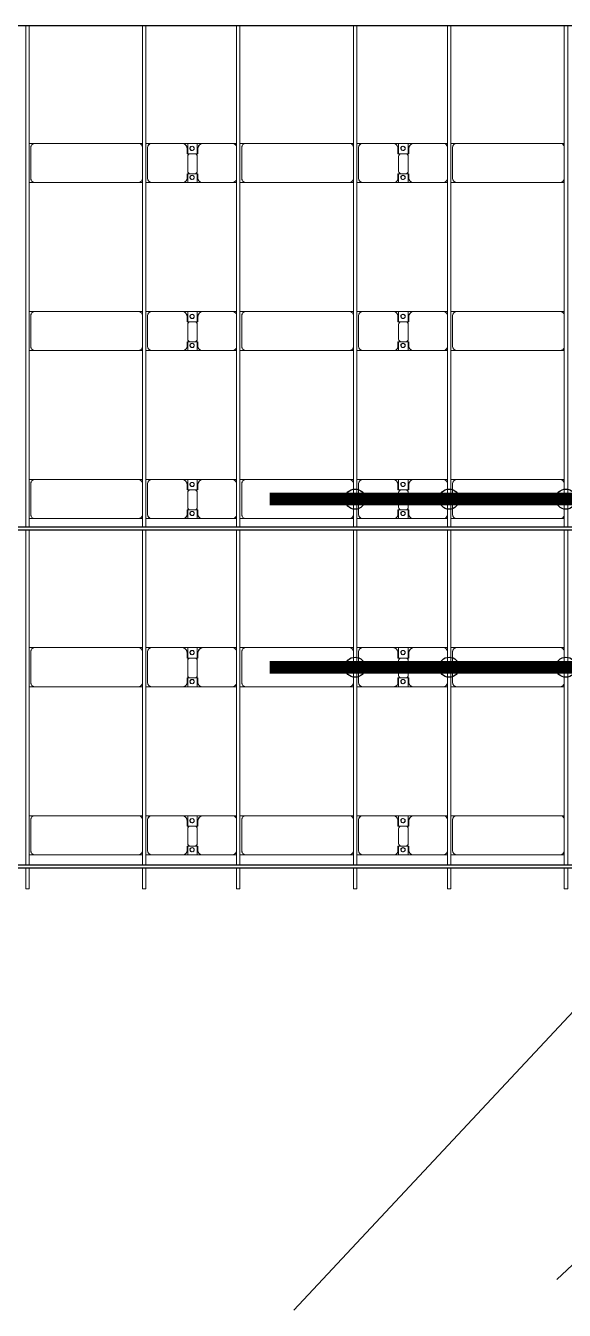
# Model space of a CAD drawing. Header units: millimetres. Extents: x -248177 to 167033, y 156986 to 268923.
# Drawn here: x -216572 to -210162, y 175100 to 190382 of the extents above; entities that cross this region are included whole.
import ezdxf

# ---------------------------------------------------------------- set-up
doc = ezdxf.new("R2010")
doc.units = ezdxf.units.MM
for name, color, linetype, lineweight in [('A-DETL-MBND', 5, 'Continuous', 9), ('A-GENM', 13, 'Continuous', 9), ('S-BEAM', 12, 'Continuous', 9)]:
    doc.layers.add(name, color=color, linetype=linetype, lineweight=lineweight)
doc.layers.add('GC-DAY NEO', color=5, linetype='Continuous')
doc.layers.add('GC-HOP 40x60 GIA CUONG', color=1, linetype='Continuous')

# ---------------------------------------------------------------- blocks, each defined once
blk = doc.blocks.new('Dai phao do pin - DẢI PHAO ĐỠ PIN-15978-BỐ TRÍ KHUNG KẾT CẤU BÈ PIN 02')
at = {"layer": 'A-DETL-MBND', "color": 8}
for p, q in [((21900, 242), (21970, 242)), ((21900, 242), (21970, 242)), ((21920, 192), (21920, -173)), ((23200, 242), (21970, 242)), ((23200, 242), (23250, 242)), ((23200, 242), (23250, 242)), ((23290, 242), (23360, 242)), ((23290, 242), (23360, 242)), ((23310, 192), (23310, -173)), ((23720, 242), (23360, 242)), ((23720, 242), (23902, 242)), ((23902, 242), (23720, 242)), ((23780, 118), (23780, 182)), ((23788, 242), (23970, 242)), ((23788, 116), (23788, 242)), ((23970, 242), (23788, 242)), ((23902, 242), (23902, 116)), ((23910, 182), (23910, 118)), ((24320, 242), (23970, 242)), ((24320, 242), (24370, 242)), ((24320, 242), (24370, 242)), ((24410, 242), (24480, 242)), ((24410, 242), (24480, 242)), ((24430, 192), (24430, -173)), ((25710, 242), (24480, 242)), ((25710, 242), (25760, 242)), ((25710, 242), (25760, 242)), ((25800, 242), (25870, 242)), ((25800, 242), (25870, 242)), ((25820, 192), (25820, -173)), ((26230, 242), (25870, 242)), ((26230, 242), (26412, 242)), ((26412, 242), (26230, 242)), ((26290, 118), (26290, 182)), ((26298, 242), (26480, 242)), ((26298, 116), (26298, 242)), ((26480, 242), (26298, 242)), ((26412, 242), (26412, 116)), ((26420, 182), (26420, 118)), ((26830, 242), (26480, 242)), ((26830, 242), (26880, 242)), ((26830, 242), (26880, 242)), ((26920, 242), (26990, 242)), ((26920, 242), (26990, 242)), ((26940, 192), (26940, -173)), ((28220, 242), (26990, 242)), ((28220, 242), (28270, 242)), ((28220, 242), (28270, 242)), ((23872, 118), (23780, 118)), ((23788, 88), (23788, -88)), ((23910, 118), (23818, 118)), ((23902, -88), (23902, 88)), ((26382, 118), (26290, 118)), ((26298, 88), (26298, -88)), ((26420, 118), (26328, 118)), ((26412, -88), (26412, 88)), ((23780, -173), (23780, -118)), ((23780, -118), (23872, -118)), ((23788, -223), (23788, -116)), ((23818, -118), (23910, -118)), ((23902, -116), (23902, -223)), ((23910, -118), (23910, -173)), ((26290, -173), (26290, -118)), ((26290, -118), (26382, -118)), ((26298, -223), (26298, -116)), ((26328, -118), (26420, -118)), ((26412, -116), (26412, -223)), ((26420, -118), (26420, -173)), ((21970, -223), (21900, -223)), ((21970, -223), (21900, -223)), ((21970, -223), (23200, -223)), ((23250, -223), (23200, -223)), ((23250, -223), (23200, -223)), ((23360, -223), (23290, -223)), ((23360, -223), (23290, -223)), ((23360, -223), (23730, -223)), ((23902, -223), (23730, -223)), ((23730, -223), (23902, -223)), ((23960, -223), (23788, -223)), ((23788, -223), (23960, -223)), ((23960, -223), (24320, -223)), ((24370, -223), (24320, -223)), ((24370, -223), (24320, -223)), ((24480, -223), (24410, -223)), ((24480, -223), (24410, -223)), ((24480, -223), (25710, -223)), ((25760, -223), (25710, -223)), ((25760, -223), (25710, -223)), ((25870, -223), (25800, -223)), ((25870, -223), (25800, -223)), ((25870, -223), (26240, -223)), ((26412, -223), (26240, -223)), ((26240, -223), (26412, -223)), ((26470, -223), (26298, -223)), ((26298, -223), (26470, -223)), ((26470, -223), (26830, -223)), ((26880, -223), (26830, -223)), ((26880, -223), (26830, -223)), ((26990, -223), (26920, -223)), ((26990, -223), (26920, -223)), ((26990, -223), (28220, -223)), ((28270, -223), (28220, -223)), ((28270, -223), (28220, -223))]:
    blk.add_line(p, q, dxfattribs=at)
for centre, radius, start, end in [((21970, 192), 50, 90, 180), ((21970, 192), 50, 150, 180), ((21970, 192), 50, 105, 135), ((23200, 192), 50, 15, 90), ((23200, 192), 50, 60, 90), ((23200, 192), 50, 15, 30), ((23360, 192), 50, 90, 180), ((23360, 192), 50, 105, 180), ((23720, 182), 60, 360, 90), ((23720, 182), 60, 360, 60), ((23839, 183), 25, 0, 180), ((23839, 183), 25, 0, 165), ((23839, 183), 25, 180, 0), ((23841, 183), 25, 360, 180), ((23841, 183), 25, 90, 180), ((23841, 183), 25, 180, 360), ((23841, 183), 25, 180, 300), ((23839, 183), 25, 210, 0), ((23841, 183), 25, 15, 75), ((23841, 183), 25, 330, 345), ((23970, 182), 60, 90, 180), ((23970, 182), 60, 120, 180), ((24320, 192), 50, 15, 90), ((24320, 192), 50, 15, 75), ((24480, 192), 50, 90, 180), ((24480, 192), 50, 150, 180), ((24480, 192), 50, 105, 135), ((25710, 192), 50, 15, 90), ((25710, 192), 50, 60, 90), ((25710, 192), 50, 15, 30), ((25870, 192), 50, 90, 180), ((25870, 192), 50, 105, 180), ((26230, 182), 60, 360, 90), ((26230, 182), 60, 360, 60), ((26349, 183), 25, 0, 180), ((26349, 183), 25, 0, 165), ((26349, 183), 25, 180, 0), ((26351, 183), 25, 360, 180), ((26351, 183), 25, 90, 180), ((26351, 183), 25, 180, 0), ((26351, 183), 25, 180, 300), ((26349, 183), 25, 210, 0), ((26351, 183), 25, 15, 75), ((26351, 183), 25, 330, 345), ((26480, 182), 60, 90, 180), ((26480, 182), 60, 120, 180), ((26830, 192), 50, 15, 90), ((26830, 192), 50, 15, 75), ((26990, 192), 50, 90, 180), ((26990, 192), 50, 150, 180), ((26990, 192), 50, 105, 135), ((28220, 192), 50, 15, 90), ((28220, 192), 50, 60, 90), ((28220, 192), 50, 15, 30), ((23818, 88), 30, 90, 180), ((23872, 88), 30, 0, 90), ((26328, 88), 30, 90, 180), ((26382, 88), 30, 0, 90), ((23818, -88), 30, 180, 270), ((23839, -162), 25, 360, 180), ((23839, -162), 25, 105, 165), ((23841, -162), 25, 360, 180), ((23841, -162), 25, 105, 180), ((23839, -162), 25, 360, 75), ((23841, -162), 25, 15, 75), ((23872, -88), 30, 270, 0), ((26328, -88), 30, 180, 270), ((26349, -162), 25, 360, 180), ((26349, -162), 25, 105, 165), ((26351, -162), 25, 360, 180), ((26351, -162), 25, 105, 180), ((26349, -162), 25, 360, 75), ((26351, -162), 25, 15, 75), ((26382, -88), 30, 270, 0), ((21970, -173), 50, 180, 270), ((21970, -173), 50, 180, 210), ((21970, -173), 50, 240, 270), ((23200, -173), 50, 270, 345), ((23200, -173), 50, 285, 300), ((23200, -173), 50, 330, 345), ((23360, -173), 50, 180, 270), ((23360, -173), 50, 180, 255), ((23730, -173), 50, 270, 360), ((23730, -173), 50, 285, 360), ((23839, -162), 25, 180, 0), ((23839, -162), 25, 195, 0), ((23841, -162), 25, 180, 360), ((23841, -162), 25, 180, 270), ((23841, -162), 25, 285, 345), ((23960, -173), 50, 180, 270), ((23960, -173), 50, 180, 255), ((24320, -173), 50, 270, 345), ((24320, -173), 50, 285, 345), ((24480, -173), 50, 180, 270), ((24480, -173), 50, 180, 210), ((24480, -173), 50, 240, 270), ((25710, -173), 50, 270, 345), ((25710, -173), 50, 285, 300), ((25710, -173), 50, 330, 345), ((25870, -173), 50, 180, 270), ((25870, -173), 50, 180, 255), ((26240, -173), 50, 270, 0), ((26240, -173), 50, 285, 360), ((26349, -162), 25, 180, 0), ((26349, -162), 25, 195, 360), ((26351, -162), 25, 180, 360), ((26351, -162), 25, 180, 270), ((26351, -162), 25, 285, 345), ((26470, -173), 50, 180, 270), ((26470, -173), 50, 180, 255), ((26830, -173), 50, 270, 345), ((26830, -173), 50, 285, 345), ((26990, -173), 50, 180, 270), ((26990, -173), 50, 180, 210), ((26990, -173), 50, 240, 270), ((28220, -173), 50, 270, 345), ((28220, -173), 50, 285, 300), ((28220, -173), 50, 330, 345)]:
    blk.add_arc(centre, radius, start, end, dxfattribs=at)
blk = doc.blocks.new('Dai phao do pin - DẢI PHAO ĐỠ PIN-V13-BỐ TRÍ KHUNG KẾT CẤU BÈ PIN 02')
at = {"layer": 'A-DETL-MBND', "color": 8}
for p, q in [((21900, 242), (21970, 242)), ((21900, 242), (21970, 242)), ((21920, 192), (21920, -173)), ((23200, 242), (21970, 242)), ((23200, 242), (23250, 242)), ((23200, 242), (23250, 242)), ((23290, 242), (23360, 242)), ((23290, 242), (23360, 242)), ((23310, 192), (23310, -173)), ((23720, 242), (23360, 242)), ((23720, 242), (23902, 242)), ((23902, 242), (23720, 242)), ((23780, 118), (23780, 182)), ((23788, 242), (23970, 242)), ((23788, 116), (23788, 242)), ((23970, 242), (23788, 242)), ((23902, 242), (23902, 116)), ((23910, 182), (23910, 118)), ((24320, 242), (23970, 242)), ((24320, 242), (24370, 242)), ((24320, 242), (24370, 242)), ((24410, 242), (24480, 242)), ((24410, 242), (24480, 242)), ((24430, 192), (24430, -173)), ((25710, 242), (24480, 242)), ((25710, 242), (25760, 242)), ((25710, 242), (25760, 242)), ((25800, 242), (25870, 242)), ((25800, 242), (25870, 242)), ((25820, 192), (25820, -173)), ((26230, 242), (25870, 242)), ((26230, 242), (26412, 242)), ((26412, 242), (26230, 242)), ((26290, 118), (26290, 182)), ((26298, 242), (26480, 242)), ((26298, 116), (26298, 242)), ((26480, 242), (26298, 242)), ((26412, 242), (26412, 116)), ((26420, 182), (26420, 118)), ((26830, 242), (26480, 242)), ((26830, 242), (26880, 242)), ((26830, 242), (26880, 242)), ((26920, 242), (26990, 242)), ((26920, 242), (26990, 242)), ((26940, 192), (26940, -173)), ((28220, 242), (26990, 242)), ((28220, 242), (28270, 242)), ((28220, 242), (28270, 242)), ((23872, 118), (23780, 118)), ((23788, 88), (23788, -88)), ((23910, 118), (23818, 118)), ((23902, -88), (23902, 88)), ((26382, 118), (26290, 118)), ((26298, 88), (26298, -88)), ((26420, 118), (26328, 118)), ((26412, -88), (26412, 88)), ((23780, -173), (23780, -118)), ((23780, -118), (23872, -118)), ((23788, -223), (23788, -116)), ((23818, -118), (23910, -118)), ((23902, -116), (23902, -223)), ((23910, -118), (23910, -173)), ((26290, -173), (26290, -118)), ((26290, -118), (26382, -118)), ((26298, -223), (26298, -116)), ((26328, -118), (26420, -118)), ((26412, -116), (26412, -223)), ((26420, -118), (26420, -173)), ((21970, -223), (21900, -223)), ((21970, -223), (21900, -223)), ((21970, -223), (23200, -223)), ((23250, -223), (23200, -223)), ((23250, -223), (23200, -223)), ((23360, -223), (23290, -223)), ((23360, -223), (23290, -223)), ((23360, -223), (23730, -223)), ((23902, -223), (23730, -223)), ((23730, -223), (23902, -223)), ((23960, -223), (23788, -223)), ((23788, -223), (23960, -223)), ((23960, -223), (24320, -223)), ((24370, -223), (24320, -223)), ((24370, -223), (24320, -223)), ((24480, -223), (24410, -223)), ((24480, -223), (24410, -223)), ((24480, -223), (25710, -223)), ((25760, -223), (25710, -223)), ((25760, -223), (25710, -223)), ((25870, -223), (25800, -223)), ((25870, -223), (25800, -223)), ((25870, -223), (26240, -223)), ((26412, -223), (26240, -223)), ((26240, -223), (26412, -223)), ((26470, -223), (26298, -223)), ((26298, -223), (26470, -223)), ((26470, -223), (26830, -223)), ((26880, -223), (26830, -223)), ((26880, -223), (26830, -223)), ((26990, -223), (26920, -223)), ((26990, -223), (26920, -223)), ((26990, -223), (28220, -223)), ((28270, -223), (28220, -223)), ((28270, -223), (28220, -223))]:
    blk.add_line(p, q, dxfattribs=at)
for centre, radius, start, end in [((21970, 192), 50, 90, 180), ((21970, 192), 50, 150, 180), ((21970, 192), 50, 105, 135), ((23200, 192), 50, 15, 90), ((23200, 192), 50, 60, 90), ((23200, 192), 50, 15, 30), ((23360, 192), 50, 90, 180), ((23360, 192), 50, 105, 180), ((23720, 182), 60, 360, 90), ((23720, 182), 60, 4.7823, 60), ((23839, 183), 25, 0, 180), ((23839, 183), 25, 0, 165), ((23839, 183), 25, 180, 0), ((23841, 183), 25, 360, 180), ((23841, 183), 25, 90, 180), ((23841, 183), 25, 180, 360), ((23841, 183), 25, 180, 300), ((23839, 183), 25, 210, 0), ((23841, 183), 25, 15, 75), ((23841, 183), 25, 330, 345), ((23970, 182), 60, 90, 180), ((23970, 182), 60, 120, 175.2194), ((24320, 192), 50, 15, 90), ((24320, 192), 50, 15, 75), ((24480, 192), 50, 90, 180), ((24480, 192), 50, 150, 180), ((24480, 192), 50, 105, 135), ((25710, 192), 50, 15, 90), ((25710, 192), 50, 60, 90), ((25710, 192), 50, 15, 30), ((25870, 192), 50, 90, 180), ((25870, 192), 50, 105, 180), ((26230, 182), 60, 360, 90), ((26230, 182), 60, 4.7501, 60), ((26349, 183), 25, 0, 180), ((26349, 183), 25, 0, 165), ((26349, 183), 25, 180, 0), ((26351, 183), 25, 360, 180), ((26351, 183), 25, 90, 180), ((26351, 183), 25, 180, 0), ((26351, 183), 25, 180, 300), ((26349, 183), 25, 210, 0), ((26351, 183), 25, 15, 75), ((26351, 183), 25, 330, 345), ((26480, 182), 60, 90, 180), ((26480, 182), 60, 120, 175.2515), ((26830, 192), 50, 15, 90), ((26830, 192), 50, 15, 75), ((26990, 192), 50, 90, 180), ((26990, 192), 50, 150, 180), ((26990, 192), 50, 105, 135), ((28220, 192), 50, 15, 90), ((28220, 192), 50, 60, 90), ((28220, 192), 50, 15, 30), ((23818, 88), 30, 90, 180), ((23872, 88), 30, 0, 90), ((26328, 88), 30, 90, 180), ((26382, 88), 30, 0, 90), ((23818, -88), 30, 180, 270), ((23839, -162), 25, 360, 180), ((23839, -162), 25, 105, 165), ((23841, -162), 25, 360, 180), ((23841, -162), 25, 105, 180), ((23839, -162), 25, 360, 75), ((23841, -162), 25, 15, 75), ((23872, -88), 30, 270, 0), ((26328, -88), 30, 180, 270), ((26349, -162), 25, 360, 180), ((26349, -162), 25, 105, 165), ((26351, -162), 25, 360, 180), ((26351, -162), 25, 105, 180), ((26349, -162), 25, 360, 75), ((26351, -162), 25, 15, 75), ((26382, -88), 30, 270, 0), ((21970, -173), 50, 180, 270), ((21970, -173), 50, 180, 210), ((21970, -173), 50, 240, 270), ((23200, -173), 50, 270, 345), ((23200, -173), 50, 285, 300), ((23200, -173), 50, 330, 345), ((23360, -173), 50, 180, 270), ((23360, -173), 50, 180, 255), ((23730, -173), 50, 270, 360), ((23730, -173), 50, 285, 360), ((23839, -162), 25, 180, 0), ((23839, -162), 25, 195, 0), ((23841, -162), 25, 180, 360), ((23841, -162), 25, 180, 270), ((23841, -162), 25, 285, 345), ((23960, -173), 50, 180, 270), ((23960, -173), 50, 180, 255), ((24320, -173), 50, 270, 345), ((24320, -173), 50, 285, 345), ((24480, -173), 50, 180, 270), ((24480, -173), 50, 180, 210), ((24480, -173), 50, 240, 270), ((25710, -173), 50, 270, 345), ((25710, -173), 50, 285, 300), ((25710, -173), 50, 330, 345), ((25870, -173), 50, 180, 270), ((25870, -173), 50, 180, 255), ((26240, -173), 50, 270, 0), ((26240, -173), 50, 285, 360), ((26349, -162), 25, 180, 0), ((26349, -162), 25, 195, 360), ((26351, -162), 25, 180, 360), ((26351, -162), 25, 180, 270), ((26351, -162), 25, 285, 345), ((26470, -173), 50, 180, 270), ((26470, -173), 50, 180, 255), ((26830, -173), 50, 270, 345), ((26830, -173), 50, 285, 345), ((26990, -173), 50, 180, 270), ((26990, -173), 50, 180, 210), ((26990, -173), 50, 240, 270), ((28220, -173), 50, 270, 345), ((28220, -173), 50, 285, 300), ((28220, -173), 50, 330, 345)]:
    blk.add_arc(centre, radius, start, end, dxfattribs=at)
blk = doc.blocks.new('Dai phao do pin - DẢI PHAO ĐỠ PIN-V14-BỐ TRÍ KHUNG KẾT CẤU BÈ PIN 02')
at = {"layer": 'A-DETL-MBND', "color": 8}
for p, q in [((21900, 242), (21970, 242)), ((21900, 242), (21970, 242)), ((21920, 192), (21920, -173)), ((23200, 242), (21970, 242)), ((23200, 242), (23250, 242)), ((23200, 242), (23250, 242)), ((23290, 242), (23360, 242)), ((23290, 242), (23360, 242)), ((23310, 192), (23310, -173)), ((23720, 242), (23360, 242)), ((23720, 242), (23902, 242)), ((23902, 242), (23720, 242)), ((23780, 118), (23780, 182)), ((23788, 242), (23970, 242)), ((23788, 116), (23788, 242)), ((23970, 242), (23788, 242)), ((23902, 242), (23902, 116)), ((23910, 182), (23910, 118)), ((24320, 242), (23970, 242)), ((24320, 242), (24370, 242)), ((24320, 242), (24370, 242)), ((24410, 242), (24480, 242)), ((24410, 242), (24480, 242)), ((24430, 192), (24430, -173)), ((25710, 242), (24480, 242)), ((25710, 242), (25760, 242)), ((25710, 242), (25760, 242)), ((25800, 242), (25870, 242)), ((25800, 242), (25870, 242)), ((25820, 192), (25820, -173)), ((26230, 242), (25870, 242)), ((26230, 242), (26412, 242)), ((26412, 242), (26230, 242)), ((26290, 118), (26290, 182)), ((26298, 242), (26480, 242)), ((26298, 116), (26298, 242)), ((26480, 242), (26298, 242)), ((26412, 242), (26412, 116)), ((26420, 182), (26420, 118)), ((26830, 242), (26480, 242)), ((26830, 242), (26880, 242)), ((26830, 242), (26880, 242)), ((26920, 242), (26990, 242)), ((26920, 242), (26990, 242)), ((26940, 192), (26940, -173)), ((28220, 242), (26990, 242)), ((28220, 242), (28270, 242)), ((28220, 242), (28270, 242)), ((23872, 118), (23780, 118)), ((23788, 88), (23788, -88)), ((23910, 118), (23818, 118)), ((23902, -88), (23902, 88)), ((26382, 118), (26290, 118)), ((26298, 88), (26298, -88)), ((26420, 118), (26328, 118)), ((26412, -88), (26412, 88)), ((23780, -173), (23780, -118)), ((23780, -118), (23872, -118)), ((23788, -223), (23788, -116)), ((23818, -118), (23910, -118)), ((23902, -116), (23902, -223)), ((23910, -118), (23910, -173)), ((26290, -173), (26290, -118)), ((26290, -118), (26382, -118)), ((26298, -223), (26298, -116)), ((26328, -118), (26420, -118)), ((26412, -116), (26412, -223)), ((26420, -118), (26420, -173)), ((21970, -223), (21900, -223)), ((21970, -223), (21900, -223)), ((21970, -223), (23200, -223)), ((23250, -223), (23200, -223)), ((23250, -223), (23200, -223)), ((23360, -223), (23290, -223)), ((23360, -223), (23290, -223)), ((23360, -223), (23730, -223)), ((23902, -223), (23730, -223)), ((23730, -223), (23902, -223)), ((23960, -223), (23788, -223)), ((23788, -223), (23960, -223)), ((23960, -223), (24320, -223)), ((24370, -223), (24320, -223)), ((24370, -223), (24320, -223)), ((24480, -223), (24410, -223)), ((24480, -223), (24410, -223)), ((24480, -223), (25710, -223)), ((25760, -223), (25710, -223)), ((25760, -223), (25710, -223)), ((25870, -223), (25800, -223)), ((25870, -223), (25800, -223)), ((25870, -223), (26240, -223)), ((26412, -223), (26240, -223)), ((26240, -223), (26412, -223)), ((26470, -223), (26298, -223)), ((26298, -223), (26470, -223)), ((26470, -223), (26830, -223)), ((26880, -223), (26830, -223)), ((26880, -223), (26830, -223)), ((26990, -223), (26920, -223)), ((26990, -223), (26920, -223)), ((26990, -223), (28220, -223)), ((28270, -223), (28220, -223)), ((28270, -223), (28220, -223))]:
    blk.add_line(p, q, dxfattribs=at)
for centre, radius, start, end in [((21970, 192), 50, 90, 180), ((21970, 192), 50, 150, 180), ((21970, 192), 50, 105, 135), ((23200, 192), 50, 15, 90), ((23200, 192), 50, 60, 90), ((23200, 192), 50, 15, 30), ((23360, 192), 50, 90, 180), ((23360, 192), 50, 105, 180), ((23720, 182), 60, 360, 90), ((23720, 182), 60, 360, 60), ((23839, 183), 25, 0, 180), ((23839, 183), 25, 0, 165), ((23839, 183), 25, 180, 0), ((23841, 183), 25, 360, 180), ((23841, 183), 25, 90, 180), ((23841, 183), 25, 180, 360), ((23841, 183), 25, 180, 300), ((23839, 183), 25, 210, 0), ((23841, 183), 25, 15, 75), ((23841, 183), 25, 330, 345), ((23970, 182), 60, 90, 180), ((23970, 182), 60, 120, 180), ((24320, 192), 50, 15, 90), ((24320, 192), 50, 15, 75), ((24480, 192), 50, 90, 180), ((24480, 192), 50, 150, 180), ((24480, 192), 50, 105, 135), ((25710, 192), 50, 15, 90), ((25710, 192), 50, 60, 90), ((25710, 192), 50, 15, 30), ((25870, 192), 50, 90, 180), ((25870, 192), 50, 105, 180), ((26230, 182), 60, 360, 90), ((26230, 182), 60, 360, 60), ((26349, 183), 25, 0, 180), ((26349, 183), 25, 0, 165), ((26349, 183), 25, 180, 0), ((26351, 183), 25, 360, 180), ((26351, 183), 25, 90, 180), ((26351, 183), 25, 180, 0), ((26351, 183), 25, 180, 300), ((26349, 183), 25, 210, 0), ((26351, 183), 25, 15, 75), ((26351, 183), 25, 330, 345), ((26480, 182), 60, 90, 180), ((26480, 182), 60, 120, 180), ((26830, 192), 50, 15, 90), ((26830, 192), 50, 15, 75), ((26990, 192), 50, 90, 180), ((26990, 192), 50, 150, 180), ((26990, 192), 50, 105, 135), ((28220, 192), 50, 15, 90), ((28220, 192), 50, 60, 90), ((28220, 192), 50, 15, 30), ((23818, 88), 30, 90, 180), ((23872, 88), 30, 0, 90), ((26328, 88), 30, 90, 180), ((26382, 88), 30, 0, 90), ((23818, -88), 30, 180, 270), ((23839, -162), 25, 360, 180), ((23839, -162), 25, 105, 165), ((23841, -162), 25, 360, 180), ((23841, -162), 25, 105, 180), ((23839, -162), 25, 360, 75), ((23841, -162), 25, 15, 75), ((23872, -88), 30, 270, 0), ((26328, -88), 30, 180, 270), ((26349, -162), 25, 360, 180), ((26349, -162), 25, 105, 165), ((26351, -162), 25, 360, 180), ((26351, -162), 25, 105, 180), ((26349, -162), 25, 360, 75), ((26351, -162), 25, 15, 75), ((26382, -88), 30, 270, 0), ((21970, -173), 50, 180, 270), ((21970, -173), 50, 180, 210), ((21970, -173), 50, 240, 270), ((23200, -173), 50, 270, 345), ((23200, -173), 50, 285, 300), ((23200, -173), 50, 330, 345), ((23360, -173), 50, 180, 270), ((23360, -173), 50, 180, 255), ((23730, -173), 50, 270, 360), ((23730, -173), 50, 285, 360), ((23839, -162), 25, 180, 0), ((23839, -162), 25, 195, 0), ((23841, -162), 25, 180, 360), ((23841, -162), 25, 180, 270), ((23841, -162), 25, 285, 345), ((23960, -173), 50, 180, 270), ((23960, -173), 50, 180, 255), ((24320, -173), 50, 270, 345), ((24320, -173), 50, 285, 345), ((24480, -173), 50, 180, 270), ((24480, -173), 50, 180, 210), ((24480, -173), 50, 240, 270), ((25710, -173), 50, 270, 345), ((25710, -173), 50, 285, 300), ((25710, -173), 50, 330, 345), ((25870, -173), 50, 180, 270), ((25870, -173), 50, 180, 255), ((26240, -173), 50, 270, 0), ((26240, -173), 50, 285, 360), ((26349, -162), 25, 180, 0), ((26349, -162), 25, 195, 360), ((26351, -162), 25, 180, 360), ((26351, -162), 25, 180, 270), ((26351, -162), 25, 285, 345), ((26470, -173), 50, 180, 270), ((26470, -173), 50, 180, 255), ((26830, -173), 50, 270, 345), ((26830, -173), 50, 285, 345), ((26990, -173), 50, 180, 270), ((26990, -173), 50, 180, 210), ((26990, -173), 50, 240, 270), ((28220, -173), 50, 270, 345), ((28220, -173), 50, 285, 300), ((28220, -173), 50, 330, 345)]:
    blk.add_arc(centre, radius, start, end, dxfattribs=at)
blk = doc.blocks.new('Dầm C52 - Dầm C52-24592-BỐ TRÍ KHUNG KẾT CẤU BÈ PIN 02')
at = {"layer": 'S-BEAM', "color": 1}
for p, q in [((-40539, -20), (-40539, 20)), ((-40539, 20), (-40293, 20)), ((-40253, 20), (-36273, 20)), ((-36233, 20), (-30273, 20)), ((-40293, -20), (-40539, -20)), ((-36273, -20), (-40253, -20)), ((-30273, -20), (-36233, -20))]:
    blk.add_line(p, q, dxfattribs=at)
blk = doc.blocks.new('Dầm C52 - Dầm C52-V97-BỐ TRÍ KHUNG KẾT CẤU BÈ PIN 02')
at = {"layer": 'S-BEAM', "color": 1}
for p, q in [((-40539, -20), (-40539, 20)), ((-40539, 20), (-40293, 20)), ((-40253, 20), (-36273, 20)), ((-36233, 20), (-30273, 20)), ((-40293, -20), (-40539, -20)), ((-36273, -20), (-40253, -20)), ((-30273, -20), (-36233, -20))]:
    blk.add_line(p, q, dxfattribs=at)
blk = doc.blocks.new('Dầm C52 - Hộp 40x60-25285-BỐ TRÍ KHUNG KẾT CẤU BÈ PIN 02')
at = {"layer": 'S-BEAM', "color": 3, "lineweight": 25}
for p, q in [((-92418, 20), (92418, 20)), ((92418, -20), (-92418, -20))]:
    blk.add_line(p, q, dxfattribs=at)
blk = doc.blocks.new('Dầm C52 - Hộp 40x60-16517-BỐ TRÍ KHUNG KẾT CẤU BÈ PIN 02')
at = {"layer": 'S-BEAM', "color": 3, "lineweight": 25}
blk.add_line((109999, -20), (-109999, -20), dxfattribs=at)
blk = doc.blocks.new('Dai phao do pin - DẢI PHAO ĐỠ PIN-V100-BỐ TRÍ KHUNG KẾT CẤU BÈ PIN 02')
at = {"layer": 'A-DETL-MBND', "color": 8}
for p, q in [((21900, 242), (21970, 242)), ((21900, 242), (21970, 242)), ((21920, 192), (21920, -173)), ((23200, 242), (21970, 242)), ((23200, 242), (23250, 242)), ((23200, 242), (23250, 242)), ((23290, 242), (23360, 242)), ((23290, 242), (23360, 242)), ((23310, 192), (23310, -173)), ((23720, 242), (23360, 242)), ((23720, 242), (23902, 242)), ((23902, 242), (23720, 242)), ((23780, 118), (23780, 182)), ((23788, 242), (23970, 242)), ((23788, 116), (23788, 242)), ((23970, 242), (23788, 242)), ((23902, 242), (23902, 116)), ((23910, 182), (23910, 118)), ((24320, 242), (23970, 242)), ((24320, 242), (24370, 242)), ((24320, 242), (24370, 242)), ((24410, 242), (24480, 242)), ((24410, 242), (24480, 242)), ((24430, 192), (24430, -173)), ((25710, 242), (24480, 242)), ((25710, 242), (25760, 242)), ((25710, 242), (25760, 242)), ((25800, 242), (25870, 242)), ((25800, 242), (25870, 242)), ((25820, 192), (25820, -173)), ((26230, 242), (25870, 242)), ((26230, 242), (26412, 242)), ((26412, 242), (26230, 242)), ((26290, 118), (26290, 182)), ((26298, 242), (26480, 242)), ((26298, 116), (26298, 242)), ((26480, 242), (26298, 242)), ((26412, 242), (26412, 116)), ((26420, 182), (26420, 118)), ((26830, 242), (26480, 242)), ((26830, 242), (26880, 242)), ((26830, 242), (26880, 242)), ((26920, 242), (26990, 242)), ((26920, 242), (26990, 242)), ((26940, 192), (26940, -173)), ((28220, 242), (26990, 242)), ((28220, 242), (28270, 242)), ((28220, 242), (28270, 242)), ((23872, 118), (23780, 118)), ((23788, 88), (23788, -88)), ((23910, 118), (23818, 118)), ((23902, -88), (23902, 88)), ((26382, 118), (26290, 118)), ((26298, 88), (26298, -88)), ((26420, 118), (26328, 118)), ((26412, -88), (26412, 88)), ((23780, -173), (23780, -118)), ((23780, -118), (23872, -118)), ((23788, -223), (23788, -116)), ((23818, -118), (23910, -118)), ((23902, -116), (23902, -223)), ((23910, -118), (23910, -173)), ((26290, -173), (26290, -118)), ((26290, -118), (26382, -118)), ((26298, -223), (26298, -116)), ((26328, -118), (26420, -118)), ((26412, -116), (26412, -223)), ((26420, -118), (26420, -173)), ((21970, -223), (21900, -223)), ((21970, -223), (21900, -223)), ((21970, -223), (23200, -223)), ((23250, -223), (23200, -223)), ((23250, -223), (23200, -223)), ((23360, -223), (23290, -223)), ((23360, -223), (23290, -223)), ((23360, -223), (23730, -223)), ((23902, -223), (23730, -223)), ((23730, -223), (23902, -223)), ((23960, -223), (23788, -223)), ((23788, -223), (23960, -223)), ((23960, -223), (24320, -223)), ((24370, -223), (24320, -223)), ((24370, -223), (24320, -223)), ((24480, -223), (24410, -223)), ((24480, -223), (24410, -223)), ((24480, -223), (25710, -223)), ((25760, -223), (25710, -223)), ((25760, -223), (25710, -223)), ((25870, -223), (25800, -223)), ((25870, -223), (25800, -223)), ((25870, -223), (26240, -223)), ((26412, -223), (26240, -223)), ((26240, -223), (26412, -223)), ((26470, -223), (26298, -223)), ((26298, -223), (26470, -223)), ((26470, -223), (26830, -223)), ((26880, -223), (26830, -223)), ((26880, -223), (26830, -223)), ((26990, -223), (26920, -223)), ((26990, -223), (26920, -223)), ((26990, -223), (28220, -223)), ((28270, -223), (28220, -223)), ((28270, -223), (28220, -223))]:
    blk.add_line(p, q, dxfattribs=at)
for centre, radius, start, end in [((21970, 192), 50, 90, 180), ((21970, 192), 50, 150, 180), ((21970, 192), 50, 105, 135), ((23200, 192), 50, 15, 90), ((23200, 192), 50, 60, 90), ((23200, 192), 50, 15, 30), ((23360, 192), 50, 90, 180), ((23360, 192), 50, 105, 180), ((23720, 182), 60, 360, 90), ((23720, 182), 60, 360, 60), ((23839, 183), 25, 0, 180), ((23839, 183), 25, 0, 165), ((23839, 183), 25, 180, 0), ((23841, 183), 25, 360, 180), ((23841, 183), 25, 90, 180), ((23841, 183), 25, 180, 360), ((23841, 183), 25, 180, 300), ((23839, 183), 25, 210, 0), ((23841, 183), 25, 15, 75), ((23841, 183), 25, 330, 345), ((23970, 182), 60, 90, 180), ((23970, 182), 60, 120, 180), ((24320, 192), 50, 15, 90), ((24320, 192), 50, 15, 75), ((24480, 192), 50, 90, 180), ((24480, 192), 50, 150, 180), ((24480, 192), 50, 105, 135), ((25710, 192), 50, 15, 90), ((25710, 192), 50, 60, 90), ((25710, 192), 50, 15, 30), ((25870, 192), 50, 90, 180), ((25870, 192), 50, 105, 180), ((26230, 182), 60, 360, 90), ((26230, 182), 60, 360, 60), ((26349, 183), 25, 0, 180), ((26349, 183), 25, 0, 165), ((26349, 183), 25, 180, 0), ((26351, 183), 25, 360, 180), ((26351, 183), 25, 90, 180), ((26351, 183), 25, 180, 0), ((26351, 183), 25, 180, 300), ((26349, 183), 25, 210, 0), ((26351, 183), 25, 15, 75), ((26351, 183), 25, 330, 345), ((26480, 182), 60, 90, 180), ((26480, 182), 60, 120, 180), ((26830, 192), 50, 15, 90), ((26830, 192), 50, 15, 75), ((26990, 192), 50, 90, 180), ((26990, 192), 50, 150, 180), ((26990, 192), 50, 105, 135), ((28220, 192), 50, 15, 90), ((28220, 192), 50, 60, 90), ((28220, 192), 50, 15, 30), ((23818, 88), 30, 90, 180), ((23872, 88), 30, 0, 90), ((26328, 88), 30, 90, 180), ((26382, 88), 30, 0, 90), ((23818, -88), 30, 180, 270), ((23839, -162), 25, 360, 180), ((23839, -162), 25, 105, 165), ((23841, -162), 25, 360, 180), ((23841, -162), 25, 105, 180), ((23839, -162), 25, 360, 75), ((23841, -162), 25, 15, 75), ((23872, -88), 30, 270, 0), ((26328, -88), 30, 180, 270), ((26349, -162), 25, 360, 180), ((26349, -162), 25, 105, 165), ((26351, -162), 25, 360, 180), ((26351, -162), 25, 105, 180), ((26349, -162), 25, 360, 75), ((26351, -162), 25, 15, 75), ((26382, -88), 30, 270, 0), ((21970, -173), 50, 180, 270), ((21970, -173), 50, 180, 210), ((21970, -173), 50, 240, 270), ((23200, -173), 50, 270, 345), ((23200, -173), 50, 285, 300), ((23200, -173), 50, 330, 345), ((23360, -173), 50, 180, 270), ((23360, -173), 50, 180, 255), ((23730, -173), 50, 270, 360), ((23730, -173), 50, 285, 360), ((23839, -162), 25, 180, 0), ((23839, -162), 25, 195, 0), ((23841, -162), 25, 180, 360), ((23841, -162), 25, 180, 270), ((23841, -162), 25, 285, 345), ((23960, -173), 50, 180, 270), ((23960, -173), 50, 180, 255), ((24320, -173), 50, 270, 345), ((24320, -173), 50, 285, 345), ((24480, -173), 50, 180, 270), ((24480, -173), 50, 180, 210), ((24480, -173), 50, 240, 270), ((25710, -173), 50, 270, 345), ((25710, -173), 50, 285, 300), ((25710, -173), 50, 330, 345), ((25870, -173), 50, 180, 270), ((25870, -173), 50, 180, 255), ((26240, -173), 50, 270, 0), ((26240, -173), 50, 285, 360), ((26349, -162), 25, 180, 0), ((26349, -162), 25, 195, 360), ((26351, -162), 25, 180, 360), ((26351, -162), 25, 180, 270), ((26351, -162), 25, 285, 345), ((26470, -173), 50, 180, 270), ((26470, -173), 50, 180, 255), ((26830, -173), 50, 270, 345), ((26830, -173), 50, 285, 345), ((26990, -173), 50, 180, 270), ((26990, -173), 50, 180, 210), ((26990, -173), 50, 240, 270), ((28220, -173), 50, 270, 345), ((28220, -173), 50, 285, 300), ((28220, -173), 50, 330, 345)]:
    blk.add_arc(centre, radius, start, end, dxfattribs=at)
blk = doc.blocks.new('Dai phao do pin - DẢI PHAO ĐỠ PIN-V102-BỐ TRÍ KHUNG KẾT CẤU BÈ PIN 02')
at = {"layer": 'A-DETL-MBND', "color": 8}
for p, q in [((21900, 242), (21970, 242)), ((21900, 242), (21970, 242)), ((21920, 192), (21920, -173)), ((23200, 242), (21970, 242)), ((23200, 242), (23250, 242)), ((23200, 242), (23250, 242)), ((23290, 242), (23360, 242)), ((23290, 242), (23360, 242)), ((23310, 192), (23310, -173)), ((23720, 242), (23360, 242)), ((23720, 242), (23902, 242)), ((23902, 242), (23720, 242)), ((23780, 118), (23780, 182)), ((23788, 242), (23970, 242)), ((23788, 116), (23788, 242)), ((23970, 242), (23788, 242)), ((23902, 242), (23902, 116)), ((23910, 182), (23910, 118)), ((24320, 242), (23970, 242)), ((24320, 242), (24370, 242)), ((24320, 242), (24370, 242)), ((24410, 242), (24480, 242)), ((24410, 242), (24480, 242)), ((24430, 192), (24430, -173)), ((25710, 242), (24480, 242)), ((25710, 242), (25760, 242)), ((25710, 242), (25760, 242)), ((25800, 242), (25870, 242)), ((25800, 242), (25870, 242)), ((25820, 192), (25820, -173)), ((26230, 242), (25870, 242)), ((26230, 242), (26412, 242)), ((26412, 242), (26230, 242)), ((26290, 118), (26290, 182)), ((26298, 242), (26480, 242)), ((26298, 116), (26298, 242)), ((26480, 242), (26298, 242)), ((26412, 242), (26412, 116)), ((26420, 182), (26420, 118)), ((26830, 242), (26480, 242)), ((26830, 242), (26880, 242)), ((26830, 242), (26880, 242)), ((26920, 242), (26990, 242)), ((26920, 242), (26990, 242)), ((26940, 192), (26940, -173)), ((28220, 242), (26990, 242)), ((28220, 242), (28270, 242)), ((28220, 242), (28270, 242)), ((23872, 118), (23780, 118)), ((23788, 88), (23788, -88)), ((23910, 118), (23818, 118)), ((23902, -88), (23902, 88)), ((26382, 118), (26290, 118)), ((26298, 88), (26298, -88)), ((26420, 118), (26328, 118)), ((26412, -88), (26412, 88)), ((23780, -173), (23780, -118)), ((23780, -118), (23872, -118)), ((23788, -223), (23788, -116)), ((23818, -118), (23910, -118)), ((23902, -116), (23902, -223)), ((23910, -118), (23910, -173)), ((26290, -173), (26290, -118)), ((26290, -118), (26382, -118)), ((26298, -223), (26298, -116)), ((26328, -118), (26420, -118)), ((26412, -116), (26412, -223)), ((26420, -118), (26420, -173)), ((21970, -223), (21900, -223)), ((21970, -223), (21900, -223)), ((21970, -223), (23200, -223)), ((23250, -223), (23200, -223)), ((23250, -223), (23200, -223)), ((23360, -223), (23290, -223)), ((23360, -223), (23290, -223)), ((23360, -223), (23730, -223)), ((23902, -223), (23730, -223)), ((23730, -223), (23902, -223)), ((23960, -223), (23788, -223)), ((23788, -223), (23960, -223)), ((23960, -223), (24320, -223)), ((24370, -223), (24320, -223)), ((24370, -223), (24320, -223)), ((24480, -223), (24410, -223)), ((24480, -223), (24410, -223)), ((24480, -223), (25710, -223)), ((25760, -223), (25710, -223)), ((25760, -223), (25710, -223)), ((25870, -223), (25800, -223)), ((25870, -223), (25800, -223)), ((25870, -223), (26240, -223)), ((26412, -223), (26240, -223)), ((26240, -223), (26412, -223)), ((26470, -223), (26298, -223)), ((26298, -223), (26470, -223)), ((26470, -223), (26830, -223)), ((26880, -223), (26830, -223)), ((26880, -223), (26830, -223)), ((26990, -223), (26920, -223)), ((26990, -223), (26920, -223)), ((26990, -223), (28220, -223)), ((28270, -223), (28220, -223)), ((28270, -223), (28220, -223))]:
    blk.add_line(p, q, dxfattribs=at)
for centre, radius, start, end in [((21970, 192), 50, 90, 180), ((21970, 192), 50, 150, 180), ((21970, 192), 50, 105, 135), ((23200, 192), 50, 15, 90), ((23200, 192), 50, 60, 90), ((23200, 192), 50, 15, 30), ((23360, 192), 50, 90, 180), ((23360, 192), 50, 105, 180), ((23720, 182), 60, 360, 90), ((23720, 182), 60, 360, 60), ((23839, 183), 25, 0, 180), ((23839, 183), 25, 0, 165), ((23839, 183), 25, 180, 0), ((23841, 183), 25, 360, 180), ((23841, 183), 25, 90, 180), ((23841, 183), 25, 180, 360), ((23841, 183), 25, 180, 300), ((23839, 183), 25, 210, 0), ((23841, 183), 25, 15, 75), ((23841, 183), 25, 330, 345), ((23970, 182), 60, 90, 180), ((23970, 182), 60, 120, 180), ((24320, 192), 50, 15, 90), ((24320, 192), 50, 15, 75), ((24480, 192), 50, 90, 180), ((24480, 192), 50, 150, 180), ((24480, 192), 50, 105, 135), ((25710, 192), 50, 15, 90), ((25710, 192), 50, 60, 90), ((25710, 192), 50, 15, 30), ((25870, 192), 50, 90, 180), ((25870, 192), 50, 105, 180), ((26230, 182), 60, 360, 90), ((26230, 182), 60, 360, 60), ((26349, 183), 25, 0, 180), ((26349, 183), 25, 0, 165), ((26349, 183), 25, 180, 0), ((26351, 183), 25, 360, 180), ((26351, 183), 25, 90, 180), ((26351, 183), 25, 180, 0), ((26351, 183), 25, 180, 300), ((26349, 183), 25, 210, 0), ((26351, 183), 25, 15, 75), ((26351, 183), 25, 330, 345), ((26480, 182), 60, 90, 180), ((26480, 182), 60, 120, 180), ((26830, 192), 50, 15, 90), ((26830, 192), 50, 15, 75), ((26990, 192), 50, 90, 180), ((26990, 192), 50, 150, 180), ((26990, 192), 50, 105, 135), ((28220, 192), 50, 15, 90), ((28220, 192), 50, 60, 90), ((28220, 192), 50, 15, 30), ((23818, 88), 30, 90, 180), ((23872, 88), 30, 0, 90), ((26328, 88), 30, 90, 180), ((26382, 88), 30, 0, 90), ((23818, -88), 30, 180, 270), ((23839, -162), 25, 360, 180), ((23839, -162), 25, 105, 165), ((23841, -162), 25, 360, 180), ((23841, -162), 25, 105, 180), ((23839, -162), 25, 360, 75), ((23841, -162), 25, 15, 75), ((23872, -88), 30, 270, 0), ((26328, -88), 30, 180, 270), ((26349, -162), 25, 360, 180), ((26349, -162), 25, 105, 165), ((26351, -162), 25, 360, 180), ((26351, -162), 25, 105, 180), ((26349, -162), 25, 360, 75), ((26351, -162), 25, 15, 75), ((26382, -88), 30, 270, 0), ((21970, -173), 50, 180, 270), ((21970, -173), 50, 180, 210), ((21970, -173), 50, 240, 270), ((23200, -173), 50, 270, 345), ((23200, -173), 50, 285, 300), ((23200, -173), 50, 330, 345), ((23360, -173), 50, 180, 270), ((23360, -173), 50, 180, 255), ((23730, -173), 50, 270, 360), ((23730, -173), 50, 285, 360), ((23839, -162), 25, 180, 0), ((23839, -162), 25, 195, 0), ((23841, -162), 25, 180, 360), ((23841, -162), 25, 180, 270), ((23841, -162), 25, 285, 345), ((23960, -173), 50, 180, 270), ((23960, -173), 50, 180, 255), ((24320, -173), 50, 270, 345), ((24320, -173), 50, 285, 345), ((24480, -173), 50, 180, 270), ((24480, -173), 50, 180, 210), ((24480, -173), 50, 240, 270), ((25710, -173), 50, 270, 345), ((25710, -173), 50, 285, 300), ((25710, -173), 50, 330, 345), ((25870, -173), 50, 180, 270), ((25870, -173), 50, 180, 255), ((26240, -173), 50, 270, 0), ((26240, -173), 50, 285, 360), ((26349, -162), 25, 180, 0), ((26349, -162), 25, 195, 360), ((26351, -162), 25, 180, 360), ((26351, -162), 25, 180, 270), ((26351, -162), 25, 285, 345), ((26470, -173), 50, 180, 270), ((26470, -173), 50, 180, 255), ((26830, -173), 50, 270, 345), ((26830, -173), 50, 285, 345), ((26990, -173), 50, 180, 270), ((26990, -173), 50, 180, 210), ((26990, -173), 50, 240, 270), ((28220, -173), 50, 270, 345), ((28220, -173), 50, 285, 300), ((28220, -173), 50, 330, 345)]:
    blk.add_arc(centre, radius, start, end, dxfattribs=at)
blk = doc.blocks.new('Dầm C52 - Hộp 40x60-V154-BỐ TRÍ KHUNG KẾT CẤU BÈ PIN 02')
at = {"layer": 'S-BEAM', "color": 3, "lineweight": 25}
for p, q in [((-92418, 20), (-19989, 20)), ((-19989, -20), (-92418, -20))]:
    blk.add_line(p, q, dxfattribs=at)
blk = doc.blocks.new('HOBANMONG_BEPIN 2_rvt-1-BỐ TRÍ KHUNG KẾT CẤU BÈ PIN 02')
at = {"layer": 'A-GENM', "lineweight": 9, "rotation": 0.0007586094741477002}
for name, p in [('Dai phao do pin - DẢI PHAO ĐỠ PIN-V14-BỐ TRÍ KHUNG KẾT CẤU BÈ PIN 02', (-238432, 188739)), ('Dai phao do pin - DẢI PHAO ĐỠ PIN-V13-BỐ TRÍ KHUNG KẾT CẤU BÈ PIN 02', (-238432, 186740)), ('Dai phao do pin - DẢI PHAO ĐỠ PIN-15978-BỐ TRÍ KHUNG KẾT CẤU BÈ PIN 02', (-238432, 184741)), ('Dai phao do pin - DẢI PHAO ĐỠ PIN-V100-BỐ TRÍ KHUNG KẾT CẤU BÈ PIN 02', (-238432, 182741)), ('Dai phao do pin - DẢI PHAO ĐỠ PIN-V102-BỐ TRÍ KHUNG KẾT CẤU BÈ PIN 02', (-238432, 180741))]:
    blk.add_blockref(name, p, dxfattribs=at)
at = {"layer": 'S-BEAM', "lineweight": 9}
for name, p, rotation in [('Dầm C52 - Dầm C52-24592-BỐ TRÍ KHUNG KẾT CẤU BÈ PIN 02', (-216553, 220652), 90.00075860989138), ('Dầm C52 - Dầm C52-24592-BỐ TRÍ KHUNG KẾT CẤU BÈ PIN 02', (-215163, 220652), 90.00075860989138), ('Dầm C52 - Dầm C52-24592-BỐ TRÍ KHUNG KẾT CẤU BÈ PIN 02', (-214043, 220652), 90.00075860989138), ('Dầm C52 - Dầm C52-24592-BỐ TRÍ KHUNG KẾT CẤU BÈ PIN 02', (-212653, 220652), 90.00075860989138), ('Dầm C52 - Dầm C52-V97-BỐ TRÍ KHUNG KẾT CẤU BÈ PIN 02', (-211533, 220652), 90.00075860989138), ('Dầm C52 - Dầm C52-V97-BỐ TRÍ KHUNG KẾT CẤU BÈ PIN 02', (-210143, 220652), 90.00075860989138), ('Dầm C52 - Hộp 40x60-16517-BỐ TRÍ KHUNG KẾT CẤU BÈ PIN 02', (-131154, 190401), 0.0007586094741477002), ('Dầm C52 - Hộp 40x60-25285-BỐ TRÍ KHUNG KẾT CẤU BÈ PIN 02', (-148736, 184400), 0.0007586094741477002), ('Dầm C52 - Hộp 40x60-V154-BỐ TRÍ KHUNG KẾT CẤU BÈ PIN 02', (-148736, 180380), 0.0007586094741477002)]:
    blk.add_blockref(name, p, dxfattribs=dict(at, rotation=rotation))

msp = doc.modelspace()

# ---------------------------------------------------------------- linework, layer by layer
at = {"layer": 'GC-DAY NEO'}
for p, q in [((-207918, 180943), (-213382, 175100)), ((-204418, 180943), (-210251, 175468))]:
    msp.add_line(p, q, dxfattribs=at)
at = {"layer": 'GC-HOP 40x60 GIA CUONG', "const_width": 150}
for points in [[(-213668, 184750), (-198668, 184750)], [(-213668, 182750), (-198668, 182750)]]:
    msp.add_lwpolyline(points, dxfattribs=at)
at = {"layer": 'GC-HOP 40x60 GIA CUONG'}
for centre in [(-212653, 184750), (-211533, 184750), (-210143, 184750), (-212653, 182750), (-211533, 182750), (-210143, 182750)]:
    msp.add_circle(centre, 120, dxfattribs=at)

# ---------------------------------------------------------------- block references
at = {"lineweight": 5}
msp.add_blockref('HOBANMONG_BEPIN 2_rvt-1-BỐ TRÍ KHUNG KẾT CẤU BÈ PIN 02', (0, 0), dxfattribs=at)

doc.saveas('drawing.dxf')
